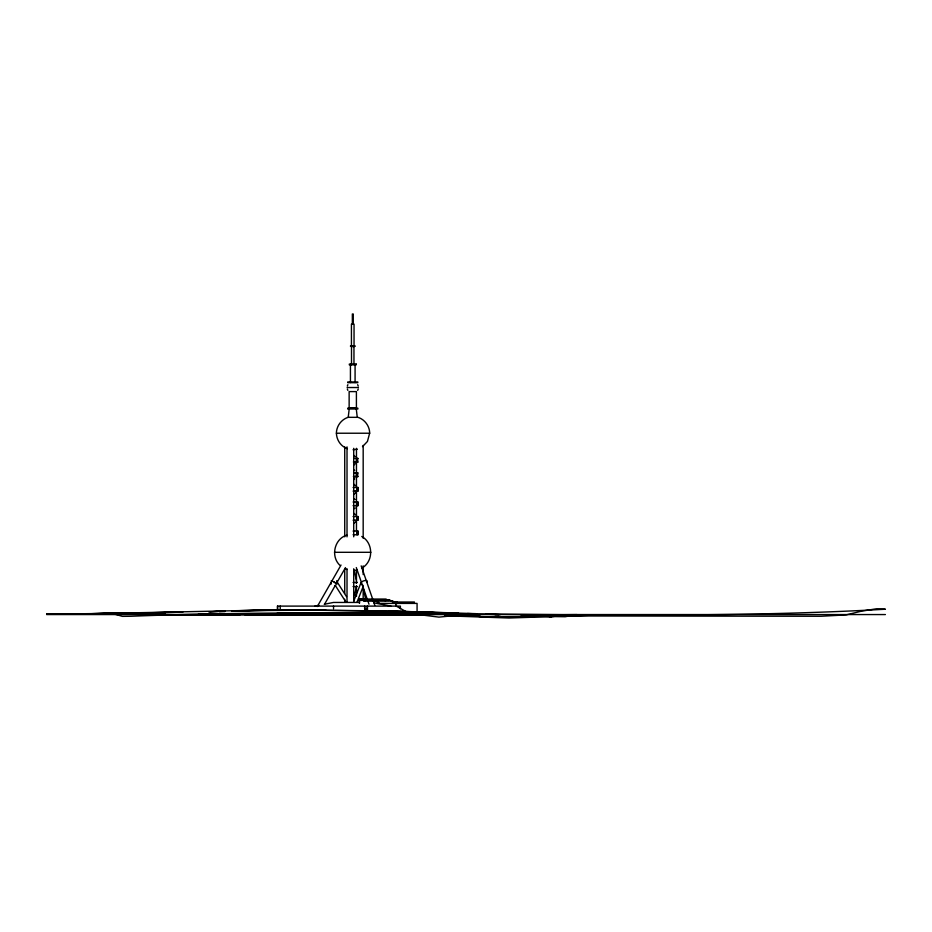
<?xml version="1.0" encoding="UTF-8"?>
<svg xmlns="http://www.w3.org/2000/svg" width="932" height="932" viewBox="0 0 932 932"><rect width="100%" height="100%" fill="white"/><g stroke="black" fill="none" stroke-linecap="round" stroke-linejoin="round"><path stroke-width="1.4" d="M396.554 603.552A26.842 24.791 -90 0 0 385.778 599.917L385.79 599.742A27.016 24.943 -90 0 1 396.636 603.4L397.044 602.014L397.044 603.4A26.993 25.199 -90 0 0 386.081 599.742L372.823 599.742M396.962 603.552A26.83 25.047 -90 0 0 386.069 599.917L386.081 599.742M339.807 565.223C330.406 556.357 334.437 538.754 346.879 535.119M369.666 433.124L367.441 441.453L362.501 446.661M361.767 536.483C373.569 542.913 373.662 561.716 361.791 568.136M354.393 595.641L356.595 586.03M365.647 611.474L367.441 606.103L367.581 612.813M353.787 601.012L360.952 582.803M357.014 602.119L363.154 586.508M347.31 386.069L347.881 384.695M357.678 390.368L358.238 388.993M317.288 606.534L341.019 565.048M324.639 604.064L335.427 585.214M336.86 582.698L345.492 567.611M355.243 463.717L353.974 464.986M355.733 492.772L353.636 494.391M355.733 521.85L353.636 523.469M353.974 479.526L354.696 478.966M355.185 508.033L353.636 508.93M331.256 580.729L331.99 580.939M334.914 585.645L335.706 585.308M348.731 417.14C341.636 419.085 336.44 425.866 336.394 433.229L369.689 433.229C369.643 425.866 364.447 419.085 357.352 417.14M314.923 606.103L318.907 605.311M324.22 604.274L333.516 602.445L357.935 602.445M353.042 449.772L357.34 449.212M353.857 570.431L357.399 569.953M464.043 614.631L438.96 617.124L409.672 613.442M474.446 615.633L458.439 616.32L448.944 615.621M208.651 611.858L224.927 611.101M209.805 611.846L224.158 611.112M234.445 610.949L292.73 609.808L413.773 611.707M219.637 611.788L224.985 611.532M231.614 610.949L260.354 609.971L325.792 610.076M554.132 616.495L509.035 618.021L444.576 615.749M565.631 616.087L593.206 615.143M240.957 610.926C313.42 609.435 386.046 610.693 458.521 613.07L450.459 613.035M410.441 613.547C340.588 615.26 270.676 612.592 200.788 614.479L198.003 614.491M414.425 613.431L437.038 613.011M448.7 613.629L475.844 613.652M258.898 610.215L89.437 613.734L46.6 613.734L117.525 614.339M98.035 613.687L182.847 612.184L89.437 613.734L138.251 613.046M524.669 616.693L534.677 616.518M566.132 615.97L821.092 616.262L846.105 614.91L861.098 611.264L876.593 608.747L885.4 609.225C634.051 623.193 382.411 606.231 130.981 616.262L122.337 616.355L114.904 614.165L106.679 613.536M494.974 614.642L500.274 614.654M520.44 616.297L542.226 615.959M565.549 615.586L571.269 615.504M575.743 615.423L601.769 615.038M156.914 612.79L165.535 612.662L155.481 612.802M80.863 613.757L133.963 613.07M484.652 616.902L569.091 616.029M240.258 614.654L156.669 614.677M244.557 614.619L427.38 615.108L424.514 615.038M198.155 614.491L269.395 613.827L426.693 615.143M550.649 614.805L577.001 614.607L565.153 616.728L522.083 616.168M420.495 614.153L393.525 614.887L164.323 614.689M350.49 345.923L354.987 345.923M350.49 346.261L354.987 346.261M351.014 346.518L354.44 346.518M347.718 381.945L357.806 381.945M347.718 382.691L357.806 382.691M347.112 387.526L358.436 387.526M347.659 408.181L357.876 408.181M347.659 408.997L357.876 408.997M353.682 458.416L358.028 458.416M353.379 461.981L355.709 461.981M353.927 462.086L358.028 462.086M353.682 472.955L358.028 472.955M353.379 476.52L355.709 476.52M353.927 476.613L358.028 476.613M353.077 487.483L358.203 487.471L358.203 491.129L353.077 491.141M353.869 491.036L356.199 491.036M353.077 502.01L358.203 502.01L358.203 505.668L353.077 505.68M353.077 516.549L358.203 516.538L358.203 520.207L353.077 520.207M353.077 531.089L358.203 531.077L358.203 534.735L353.077 534.747M334.472 552.303L370.889 552.303M353.077 582.477L357.212 582.477M353.077 586.543L357.212 586.543M359.158 603.109L359.17 599.043L386.151 599.043L386.151 600.406M359.158 599.101L367.371 599.101M359.17 600.406L388.795 600.371L388.795 601.058L363.818 601.058L363.818 600.371M392.244 602.014L414.367 602.014L414.367 603.4M376.493 603.4L417.07 603.4L417.07 611.474M277.398 612.813L415.66 612.813M46.6 614.561L885.4 614.561M388.586 611.031L476.823 613.734M444.552 615.586L466.023 616.18M478.908 616.53L493.214 616.926M467.433 613.524L473.165 613.722M486.061 614.188L498.958 614.642M524.739 615.563L551.954 616.53M532.568 615.609L542.156 616.11M465.779 615.213L457.228 614.642M472.908 615.598L480.038 615.982M549.053 616.541L551.814 616.704M430.211 612.231L440.16 613.116M447.267 613.757L452.964 614.27M373.627 602.713L390.904 606.103M363.061 585.366L362.07 584.865M347.403 448.653C340.879 446.533 336.51 439.892 336.417 433.124M353.624 484.127L355.733 485.747M353.624 498.667L355.174 499.564M353.624 513.194L355.733 514.813M344.677 568.59L346.867 569.499M331.99 580.974L334.04 581.976M396.263 606.103L406.958 612.138M334.04 582.011L337 584.073L336.592 583.642M334.798 582.453L336.126 583.292M353.974 455.41L355.232 456.68M353.974 469.949L354.684 470.497M336.93 580.659L337.326 581.533M336.743 581.358L346.518 596.655M335.38 585.576L345.912 602.049M394.935 602.014L395.541 603.4L396.088 602.014L396.636 603.4M331.186 584.084L330.72 582.418M357.667 384.695L358.226 386.069M347.298 388.993L347.869 390.368M361.173 565.875L374.815 605.287M356.292 567.541L369.002 604.239M363.468 589.071L365.833 600.243M354.277 570.407L356.339 580.182M364.971 610.134L364.633 606.103L364.633 608.782M400.387 608.782L400.387 606.103L277.398 606.103L277.398 610.134M395.832 603.4L395.832 606.091M385.429 600.371L385.429 601.058M364.948 600.371L364.948 601.058M364.191 600.371L364.191 601.058M364.051 599.043L364.051 600.406M363.177 445.426L363.177 538.288M363.177 565.864L363.177 574.566M363.177 589.082L363.177 599.241M359.577 599.101L359.577 603.109M357.713 458.404L357.713 462.074M357.713 472.943L357.713 476.602M357.643 487.471L357.643 491.129M357.643 502.01L357.643 505.668M357.643 516.538L357.643 520.207M357.643 531.077L357.643 534.735M357.154 458.404L357.154 462.074M357.154 472.943L357.154 476.602M356.77 487.471L356.77 491.129M356.77 502.01L356.77 505.668M356.77 516.538L356.77 520.207M356.77 531.077L356.77 534.735M356.467 448.327L356.467 458.486M356.467 461.387L356.467 473.002M356.467 475.903L356.467 487.506M356.467 490.407L356.467 516.526M356.467 519.427L356.467 531.042M356.467 570.221L356.467 583.269M356.467 586.181L356.467 596.329M356.408 408.181L356.408 391.591L349.139 391.591L349.139 408.181M356.28 458.404L356.28 462.074M356.28 472.943L356.28 476.602M355.08 364.855L355.08 382.551M354.37 364.062L354.37 364.855M354.043 345.923L354.043 324.115L351.434 324.115L351.434 345.923M353.962 346.518L353.962 364.062M353.717 448.327L353.717 536.844M353.717 568.765L353.717 602.142M353.228 324.115L353.228 313.979L352.343 313.979L352.343 324.115M351.504 346.518L351.504 364.062M351.154 364.062L351.154 364.855M350.432 364.855L350.432 382.551M347.019 446.882L347.019 536.844M347.019 568.765L347.019 602.142M344.724 446.882L344.724 536.844M344.724 568.765L344.724 593.428M344.724 599.241L344.724 602.142M333.54 606.103L333.54 608.782M280.229 606.103L280.229 610.134M277.678 606.103L277.678 610.134M375.654 600.779A26.83 15.029 90 0 1 378.846 603.051M375.678 600.604A26.993 15.122 90 0 1 378.893 602.899M361.173 583.653A3.355 1.363 -19.1 0 1 362.117 581.591A3.355 1.363 -19.1 0 1 366.241 580.531A3.355 1.363 -19.1 0 1 366.719 582.22M356.152 582.861A3.355 1.584 -11.9 0 1 356.676 581.976M349.314 408.006L348.219 417.326L357.259 417.326L356.164 408.006L349.314 408.006M356.199 364.062L349.325 364.062L349.325 364.855L356.199 364.855L356.199 364.062"/></g></svg>
